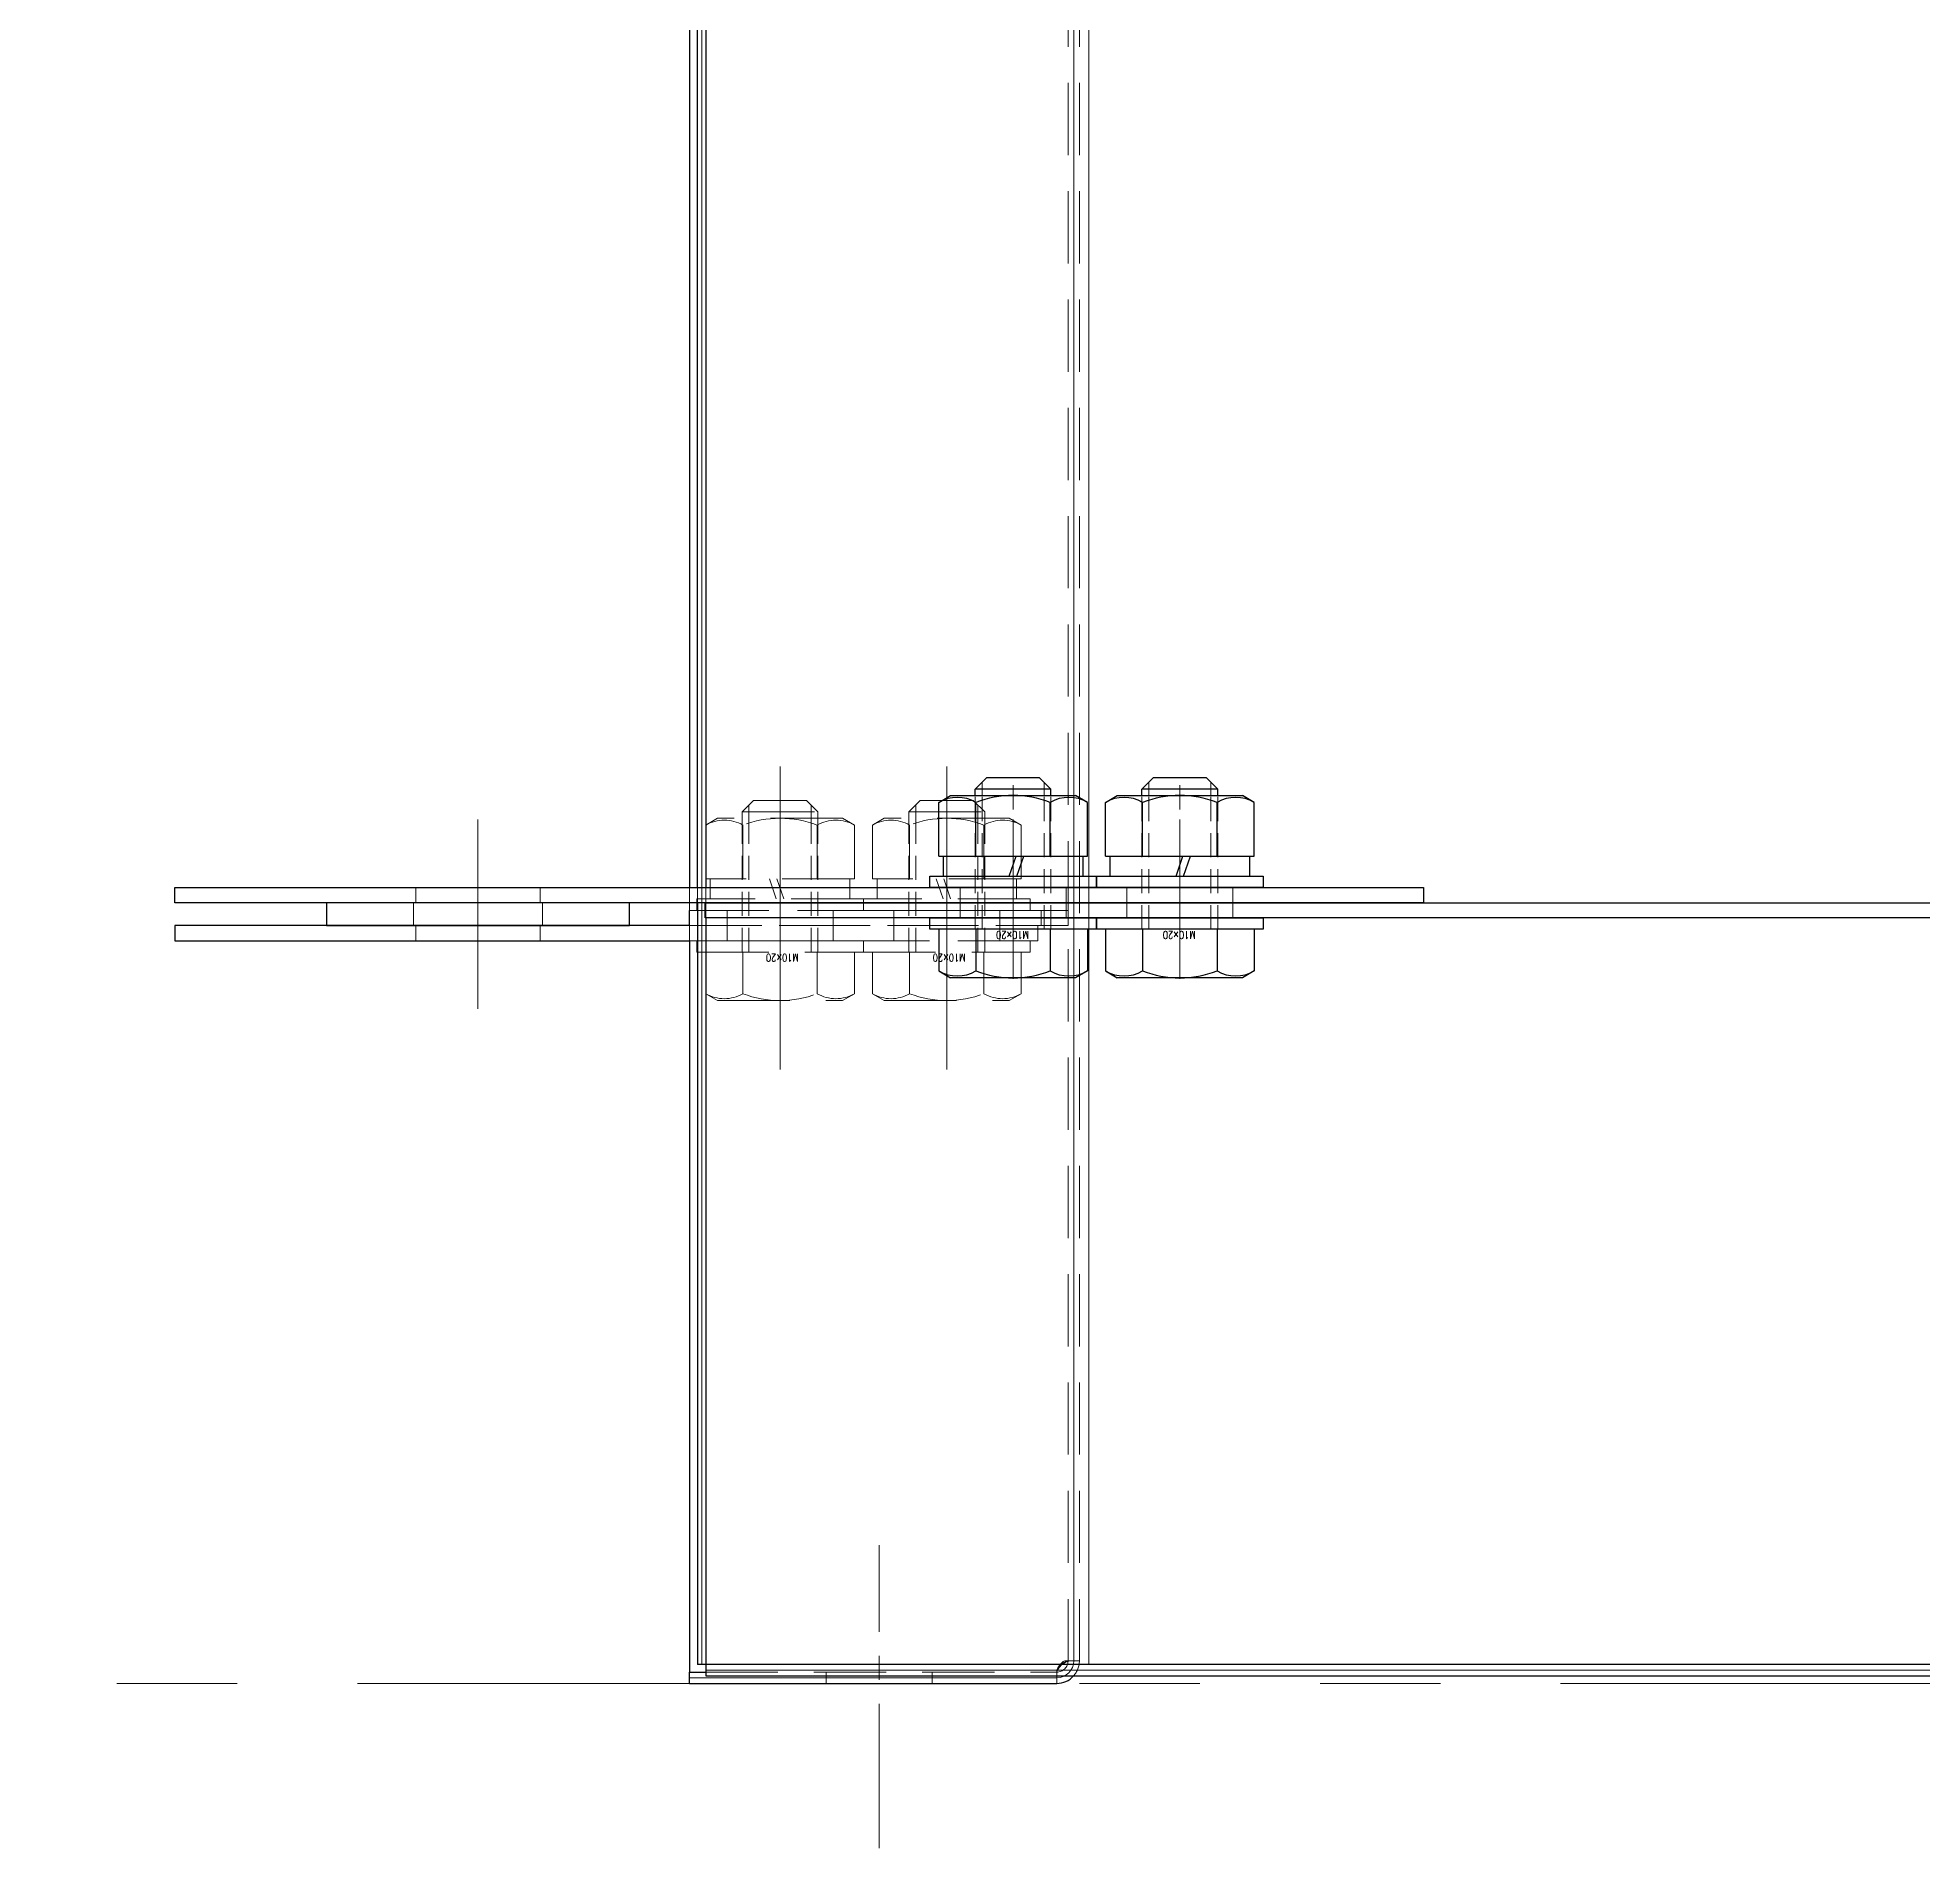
# Model space of a CAD drawing. Header units: millimetres. Extents: x 0 to 51411, y 0 to 16902.
# Drawn here: x 1885.6 to 2134.3, y 6034 to 6272.9 of the extents above; entities that cross this region are included whole.
import ezdxf

# ---------------------------------------------------------------- set-up
doc = ezdxf.new("R2010")
doc.units = ezdxf.units.MM
for name, pattern in [('CENTER2', [28.575, 19.05, -3.175, 3.175, -3.175]), ('HIDDEN2', [4.7625, 3.175, -1.5875]), ('PHANTOM2', [31.75, 15.875, -3.175, 3.175, -3.175, 3.175, -3.175])]:
    doc.linetypes.add(name, pattern=pattern)
for name, color, linetype, lineweight in [('01_外形線', 7, 'Continuous', 25), ('02_細線', 5, 'Continuous', 13), ('03_かくれ線', 6, 'HIDDEN2', 13), ('04_中心線', 1, 'CENTER2', 9), ('05_仮想線', 2, 'PHANTOM2', 13)]:
    doc.layers.add(name, color=color, linetype=linetype, lineweight=lineweight)
doc.layers.add('10_補助線', color=8, linetype='Continuous', lineweight=13, plot=False)
doc.styles.add('寸法用', font='simplex.shx', dxfattribs={"width": 0.8, "bigfont": '@extfont2.shx'})

msp = doc.modelspace()

# ---------------------------------------------------------------- linework, layer by layer
at = {"layer": '01_外形線'}
for p, q in [((1972.67, 6160.762), (1972.67, 7156.762)), ((1971.607, 7151.762), (1971.607, 6160.762)), ((1973.731, 6655.762), (1973.731, 6160.762)), ((2009.289, 6173.762), (2010.789, 6175.262)), ((2017.789, 6175.262), (2010.789, 6175.262)), ((2019.289, 6173.762), (2017.789, 6175.262)), ((2031.289, 6173.762), (2032.789, 6175.262)), ((2039.789, 6175.262), (2032.789, 6175.262)), ((2041.289, 6173.762), (2039.789, 6175.262)), ((2004.474, 6172.008), (2006.039, 6172.912)), ((2004.474, 6164.912), (2004.474, 6172.008)), ((2006.039, 6172.912), (2022.539, 6172.912)), ((2019.289, 6173.762), (2009.289, 6173.762)), ((2009.289, 6172.912), (2009.289, 6173.762)), ((2009.382, 6164.912), (2009.382, 6172.008)), ((2019.197, 6164.912), (2019.197, 6172.008)), ((2019.289, 6172.912), (2019.289, 6173.762)), ((2024.104, 6172.008), (2022.539, 6172.912)), ((2024.104, 6164.912), (2024.104, 6172.008)), ((2026.474, 6172.008), (2028.039, 6172.912)), ((2026.474, 6164.912), (2026.474, 6172.008)), ((2028.039, 6172.912), (2044.539, 6172.912)), ((2041.289, 6173.762), (2031.289, 6173.762)), ((2031.289, 6172.912), (2031.289, 6173.762)), ((2031.382, 6164.912), (2031.382, 6172.008)), ((2041.197, 6164.912), (2041.197, 6172.008)), ((2041.289, 6172.912), (2041.289, 6173.762)), ((2046.104, 6172.008), (2044.539, 6172.912)), ((2046.104, 6164.912), (2046.104, 6172.008)), ((2004.474, 6164.912), (2024.104, 6164.912)), ((2005.089, 6162.262), (2005.089, 6164.912)), ((2013.789, 6162.262), (2014.699, 6164.912)), ((2014.789, 6162.262), (2015.699, 6164.912)), ((2023.489, 6164.912), (2023.489, 6162.262)), ((2026.474, 6164.912), (2046.104, 6164.912)), ((2027.089, 6162.262), (2027.089, 6164.912)), ((2035.789, 6162.262), (2036.699, 6164.912)), ((2036.789, 6162.262), (2037.699, 6164.912)), ((2045.489, 6164.912), (2045.489, 6162.262)), ((2003.289, 6160.762), (2003.289, 6162.262)), ((2003.289, 6162.262), (2025.289, 6162.262)), ((2025.289, 6160.762), (2025.289, 6162.262)), ((2025.289, 6162.262), (2047.289, 6162.262)), ((2025.289, 6162.262), (2025.289, 6160.762)), ((2047.289, 6162.262), (2047.289, 6160.762)), ((2025.289, 6160.762), (2003.289, 6160.762)), ((2047.289, 6160.762), (2025.289, 6160.762)), ((1972.67, 6158.762), (1972.67, 6058.262)), ((1973.731, 6156.762), (1973.731, 6058.262)), ((1971.607, 6153.762), (1971.607, 6057.262)), ((1973.731, 6058.262), (1972.67, 6058.262)), ((1971.607, 6055.762), (1971.607, 6057.262)), ((1971.607, 6057.262), (1973.731, 6057.262)), ((1971.607, 6055.762), (2020.043, 6055.762))]:
    msp.add_line(p, q, dxfattribs=at)
at = {"layer": '01_外形線', "ltscale": 3}
for p, q in [((2003.289, 6156.762), (2025.289, 6156.762)), ((2003.289, 6155.262), (2003.289, 6156.762)), ((2025.289, 6155.262), (2003.289, 6155.262)), ((2004.474, 6155.262), (2004.474, 6149.765)), ((2009.382, 6155.262), (2009.382, 6149.765)), ((2019.197, 6155.262), (2019.197, 6149.765)), ((2024.104, 6155.262), (2024.104, 6149.765)), ((2025.289, 6156.762), (2047.289, 6156.762)), ((2025.289, 6155.262), (2025.289, 6156.762)), ((2025.289, 6156.762), (2025.289, 6155.262)), ((2047.289, 6155.262), (2025.289, 6155.262)), ((2026.474, 6155.262), (2026.474, 6149.765)), ((2031.382, 6155.262), (2031.382, 6149.765)), ((2041.197, 6155.262), (2041.197, 6149.765)), ((2046.104, 6155.262), (2046.104, 6149.765)), ((2047.289, 6156.762), (2047.289, 6155.262)), ((2004.474, 6149.765), (2006.039, 6148.862)), ((2024.104, 6149.765), (2022.539, 6148.862)), ((2026.474, 6149.765), (2028.039, 6148.862)), ((2046.104, 6149.765), (2044.539, 6148.862)), ((2022.539, 6148.862), (2006.039, 6148.862)), ((2044.539, 6148.862), (2028.039, 6148.862))]:
    msp.add_line(p, q, dxfattribs=at)
at = {"layer": '01_外形線'}
for points in [[(2068.461, 6158.762), (1903.679, 6158.762), (1903.679, 6160.762), (2068.461, 6160.762)], [(1923.679, 6158.762), (1923.679, 6155.762), (1963.679, 6155.762), (1963.679, 6158.762)], [(2874.911, 6156.762), (1973.668, 6156.762), (1973.668, 6158.762), (2874.911, 6158.762)], [(2874.847, 6058.262), (1973.731, 6058.262), (1973.731, 6056.762), (2874.847, 6056.762)]]:
    msp.add_lwpolyline(points, close=True, dxfattribs=at)
for points in [[(1971.607, 6157.762), (1971.543, 6157.762), (1971.543, 6155.762), (1971.607, 6155.762)], [(1971.607, 6155.762), (1903.673, 6155.762), (1903.673, 6153.762), (1971.607, 6153.762)]]:
    msp.add_lwpolyline(points, dxfattribs=at)
for centre, radius, start, end in [((2006.928, 6167.758), 4.907, 60.00001, 119.99999), ((2014.289, 6159.132), 13.779, 69.136, 110.864), ((2021.65, 6167.758), 4.907, 60.00001, 119.99999), ((2028.928, 6167.758), 4.907, 60.00001, 119.99999), ((2036.289, 6159.132), 13.779, 69.136, 110.864), ((2043.65, 6167.758), 4.907, 60.00001, 119.99999), ((2020.043, 6058.762), 3, 270, 318.18969)]:
    msp.add_arc(centre, radius, start, end, dxfattribs=at)
at = {"layer": '01_外形線', "ltscale": 3}
for centre, radius, start, end in [((2006.928, 6154.015), 4.907, 240.00001, 299.99999), ((2014.289, 6162.641), 13.779, 249.136, 290.864), ((2021.65, 6154.015), 4.907, 240.00001, 299.99999), ((2028.928, 6154.015), 4.907, 240.00001, 299.99999), ((2036.289, 6162.641), 13.779, 249.136, 290.864), ((2043.65, 6154.015), 4.907, 240.00001, 299.99999)]:
    msp.add_arc(centre, radius, start, end, dxfattribs=at)
at = {"layer": '02_細線'}
for p, q in [((2024.289, 7255.262), (2024.289, 6058.262)), ((2010.189, 6172.912), (2010.189, 6174.662)), ((2018.389, 6172.912), (2018.389, 6174.662)), ((2032.189, 6172.912), (2032.189, 6174.662)), ((2040.389, 6172.912), (2040.389, 6174.662))]:
    msp.add_line(p, q, dxfattribs=at)
at = {"layer": '03_かくれ線', "ltscale": 3}
for p, q in [((1972.667, 7254.262), (1972.667, 6057.262)), ((2021.543, 7252.762), (2021.543, 6058.762)), ((2023.043, 7252.762), (2023.043, 6058.762)), ((1978.543, 6170.762), (1980.043, 6172.262)), ((1980.043, 6172.262), (1987.043, 6172.262)), ((1988.543, 6170.762), (1987.043, 6172.262)), ((2000.543, 6170.762), (2002.043, 6172.262)), ((2002.043, 6172.262), (2009.043, 6172.262)), ((2010.543, 6170.762), (2009.043, 6172.262)), ((1973.728, 6169.008), (1975.293, 6169.912)), ((1991.793, 6169.912), (1975.293, 6169.912)), ((1978.543, 6170.762), (1988.543, 6170.762)), ((1978.543, 6168.912), (1978.543, 6170.762)), ((1979.443, 6168.912), (1979.443, 6171.662)), ((1983.543, 6169.912), (1983.543, 6157.762)), ((1987.643, 6168.912), (1987.643, 6171.662)), ((1988.543, 6168.912), (1988.543, 6170.762)), ((1993.358, 6169.008), (1991.793, 6169.912)), ((1995.728, 6169.008), (1997.293, 6169.912)), ((2013.793, 6169.912), (1997.293, 6169.912)), ((2000.543, 6170.762), (2010.543, 6170.762)), ((2000.543, 6168.912), (2000.543, 6170.762)), ((2001.443, 6168.912), (2001.443, 6171.662)), ((2005.543, 6169.912), (2005.543, 6157.762)), ((2009.643, 6168.912), (2009.643, 6171.662)), ((2010.543, 6168.912), (2010.543, 6170.762)), ((2015.358, 6169.008), (2013.793, 6169.912)), ((1973.728, 6161.912), (1973.728, 6169.008)), ((1978.636, 6161.912), (1978.636, 6169.008)), ((1988.451, 6161.912), (1988.451, 6169.008)), ((1993.358, 6161.912), (1993.358, 6169.008)), ((1995.728, 6161.912), (1995.728, 6169.008)), ((2000.636, 6161.912), (2000.636, 6169.008)), ((2010.451, 6161.912), (2010.451, 6169.008)), ((2015.358, 6161.912), (2015.358, 6169.008)), ((1935.479, 6160.762), (1935.479, 6158.762)), ((1951.879, 6160.762), (1951.879, 6158.762)), ((1971.607, 6160.762), (1971.607, 6153.762)), ((1972.67, 6160.762), (1972.67, 6158.762)), ((1993.358, 6161.912), (1973.728, 6161.912)), ((1973.731, 6160.762), (1973.731, 6156.762)), ((1974.343, 6161.912), (1974.343, 6159.262)), ((1983.043, 6159.262), (1982.133, 6161.912)), ((1984.043, 6159.262), (1983.133, 6161.912)), ((1992.743, 6159.262), (1992.743, 6161.912)), ((2015.358, 6161.912), (1995.728, 6161.912)), ((1996.343, 6161.912), (1996.343, 6159.262)), ((2005.043, 6159.262), (2004.133, 6161.912)), ((2006.043, 6159.262), (2005.133, 6161.912)), ((2007.289, 6160.762), (2007.289, 6158.762)), ((2014.743, 6159.262), (2014.743, 6161.912)), ((2021.289, 6160.762), (2021.289, 6158.762)), ((2029.289, 6160.762), (2029.289, 6158.762)), ((2043.289, 6160.762), (2043.289, 6158.762)), ((1935.179, 6158.762), (1935.179, 6155.762)), ((1952.179, 6158.762), (1952.179, 6155.762)), ((1994.543, 6159.262), (1972.543, 6159.262)), ((1972.543, 6159.262), (1972.543, 6157.762)), ((1972.543, 6157.762), (1994.543, 6157.762)), ((1976.543, 6157.762), (1976.543, 6155.762)), ((1990.543, 6157.762), (1990.543, 6155.762)), ((1994.543, 6157.762), (1994.543, 6159.262)), ((2016.543, 6159.262), (1994.543, 6159.262)), ((1994.543, 6159.262), (1994.543, 6157.762)), ((1994.543, 6157.762), (2016.543, 6157.762)), ((1998.543, 6157.762), (1998.543, 6155.762)), ((2007.289, 6158.762), (2007.289, 6156.762)), ((2012.543, 6157.762), (2012.543, 6155.762)), ((2016.543, 6157.762), (2016.543, 6159.262)), ((2018.008, 6157.762), (2018.008, 6155.762)), ((2021.289, 6158.762), (2021.289, 6156.762)), ((2029.289, 6158.762), (2029.289, 6156.762)), ((2043.289, 6158.762), (2043.289, 6156.762)), ((1935.473, 6153.762), (1935.473, 6155.762)), ((1951.873, 6153.762), (1951.873, 6155.762)), ((1976.543, 6153.762), (1976.543, 6155.762)), ((1990.543, 6153.762), (1990.543, 6155.762)), ((1998.543, 6153.762), (1998.543, 6155.762)), ((2012.543, 6153.762), (2012.543, 6155.762)), ((1994.543, 6153.762), (1972.543, 6153.762)), ((1972.543, 6153.762), (1972.543, 6152.262)), ((1972.543, 6152.262), (1994.543, 6152.262)), ((1973.728, 6152.262), (1973.728, 6146.765)), ((1978.636, 6152.262), (1978.636, 6146.765)), ((1988.451, 6152.262), (1988.451, 6146.765)), ((1993.358, 6152.262), (1993.358, 6146.765)), ((1994.543, 6152.262), (1994.543, 6153.762)), ((2016.543, 6153.762), (1994.543, 6153.762)), ((1994.543, 6153.762), (1994.543, 6152.262)), ((1994.543, 6152.262), (2016.543, 6152.262)), ((1995.728, 6152.262), (1995.728, 6146.765)), ((2000.636, 6152.262), (2000.636, 6146.765)), ((2010.451, 6152.262), (2010.451, 6146.765)), ((2015.358, 6152.262), (2015.358, 6146.765)), ((2016.543, 6152.262), (2016.543, 6153.762)), ((1973.728, 6146.765), (1975.293, 6145.862)), ((1975.293, 6145.862), (1991.793, 6145.862)), ((1993.358, 6146.765), (1991.793, 6145.862)), ((1995.728, 6146.765), (1997.293, 6145.862)), ((1997.293, 6145.862), (2013.793, 6145.862)), ((2015.358, 6146.765), (2013.793, 6145.862)), ((2022.165, 6058.762), (2023.043, 6058.762)), ((1973.731, 6057.262), (2020.043, 6057.262))]:
    msp.add_line(p, q, dxfattribs=at)
at = {"layer": '03_かくれ線'}
for p, q in [((2009.289, 6155.262), (2009.289, 6172.912)), ((2010.189, 6155.262), (2010.189, 6172.912)), ((2018.389, 6155.262), (2018.389, 6172.912)), ((2019.289, 6155.262), (2019.289, 6172.912)), ((2031.289, 6155.262), (2031.289, 6172.912)), ((2032.189, 6155.262), (2032.189, 6172.912)), ((2040.389, 6155.262), (2040.389, 6172.912)), ((2041.289, 6155.262), (2041.289, 6172.912)), ((1978.543, 6152.262), (1978.543, 6168.912)), ((1979.443, 6152.262), (1979.443, 6168.912)), ((1987.643, 6152.262), (1987.643, 6168.912)), ((1988.543, 6152.262), (1988.543, 6168.912)), ((2000.543, 6152.262), (2000.543, 6168.912)), ((2001.443, 6152.262), (2001.443, 6168.912)), ((2009.643, 6152.262), (2009.643, 6168.912)), ((2010.543, 6152.262), (2010.543, 6168.912)), ((2021.104, 6058.762), (2022.165, 6058.762)), ((1989.607, 6055.762), (1989.607, 6057.262)), ((2003.607, 6055.762), (2003.607, 6057.262))]:
    msp.add_line(p, q, dxfattribs=at)
at = {"layer": '03_かくれ線', "ltscale": 3}
msp.add_lwpolyline([(2021.543, 6157.762), (2021.543, 6155.762), (1971.543, 6155.762), (1971.543, 6157.762)], close=True, dxfattribs=at)
msp.add_lwpolyline([(1971.607, 6155.762), (2017.543, 6155.762), (2017.543, 6153.762), (1971.607, 6153.762)], dxfattribs=at)
for centre, radius, start, end in [((1976.182, 6164.758), 4.907, 60.00001, 119.99999), ((1983.543, 6156.132), 13.779, 69.136, 110.864), ((1990.905, 6164.758), 4.907, 60.00001, 119.99999), ((1998.182, 6164.758), 4.907, 60.00001, 119.99999), ((2005.543, 6156.132), 13.779, 69.136, 110.864), ((2012.905, 6164.758), 4.907, 60.00001, 119.99999), ((1976.182, 6151.015), 4.907, 240.00001, 299.99999), ((1983.543, 6159.641), 13.779, 249.136, 290.864), ((1990.905, 6151.015), 4.907, 240.00001, 299.99999), ((1998.182, 6151.015), 4.907, 240.00001, 299.99999), ((2005.543, 6159.641), 13.779, 249.136, 290.864), ((2012.905, 6151.015), 4.907, 240.00001, 299.99999), ((2020.043, 6058.762), 1.5, 270, 0), ((2022.165, 6056.511), 2.25, 90.00795, 160.52083), ((2020.043, 6058.762), 3, 318.18969, 0)]:
    msp.add_arc(centre, radius, start, end, dxfattribs=at)
at = {"layer": '03_かくれ線'}
msp.add_arc((2022.05, 6056.968), 2.028, 117.80244, 171.66878, dxfattribs=at)
at = {"layer": '04_中心線'}
for p, q in [((1983.543, 6176.762), (1983.543, 6136.762)), ((2005.543, 6176.762), (2005.543, 6136.762)), ((2014.289, 6148.862), (2014.289, 6175.262)), ((2036.289, 6148.862), (2036.289, 6175.262)), ((1983.543, 6145.862), (1983.543, 6172.262)), ((2005.543, 6145.862), (2005.543, 6172.262)), ((1943.679, 6169.762), (1943.679, 6149.762)), ((2014.289, 6169.762), (2014.289, 6149.762)), ((2036.289, 6169.762), (2036.289, 6149.762)), ((2014.289, 6167.762), (2014.289, 6147.762)), ((2036.289, 6167.762), (2036.289, 6147.762)), ((1943.673, 6144.762), (1943.673, 6164.762)), ((1943.679, 6164.762), (1943.679, 6149.762)), ((1983.543, 6144.762), (1983.543, 6164.762)), ((2005.543, 6144.762), (2005.543, 6164.762)), ((1996.607, 6034.012), (1996.607, 6074.012))]:
    msp.add_line(p, q, dxfattribs=at)
at = {"layer": '05_仮想線', "ltscale": 5}
msp.add_line((7087.165, 6055.762), (1762.192, 6055.762), dxfattribs=at)
at = {"layer": '10_補助線'}
for p, q in [((1973.201, 7255.262), (1973.201, 6058.262)), ((2022.293, 7252.762), (2022.293, 6058.762)), ((2874.847, 6057.512), (1973.731, 6057.512)), ((2021.543, 6058.762), (2023.043, 6058.762)), ((1971.607, 6056.512), (2020.043, 6056.512)), ((2020.043, 6055.762), (2020.043, 6057.262))]:
    msp.add_line(p, q, dxfattribs=at)
for centre, radius, start, end in [((2020.043, 6058.762), 2.25, 270, 0), ((2021.923, 6056.862), 1.921, 98.62934, 167.99837)]:
    msp.add_arc(centre, radius, start, end, dxfattribs=at)

# ---------------------------------------------------------------- texts
at = {"layer": '10_補助線', "style": '寸法用', "width": 0.8}
for p in [(2016.37, 6155.012), (2038.37, 6155.012), (1986.003, 6152.012), (2008.003, 6152.012)]:
    msp.add_text('M10×20', height=1, rotation=180, dxfattribs=at).set_placement(p)

doc.saveas('drawing.dxf')
